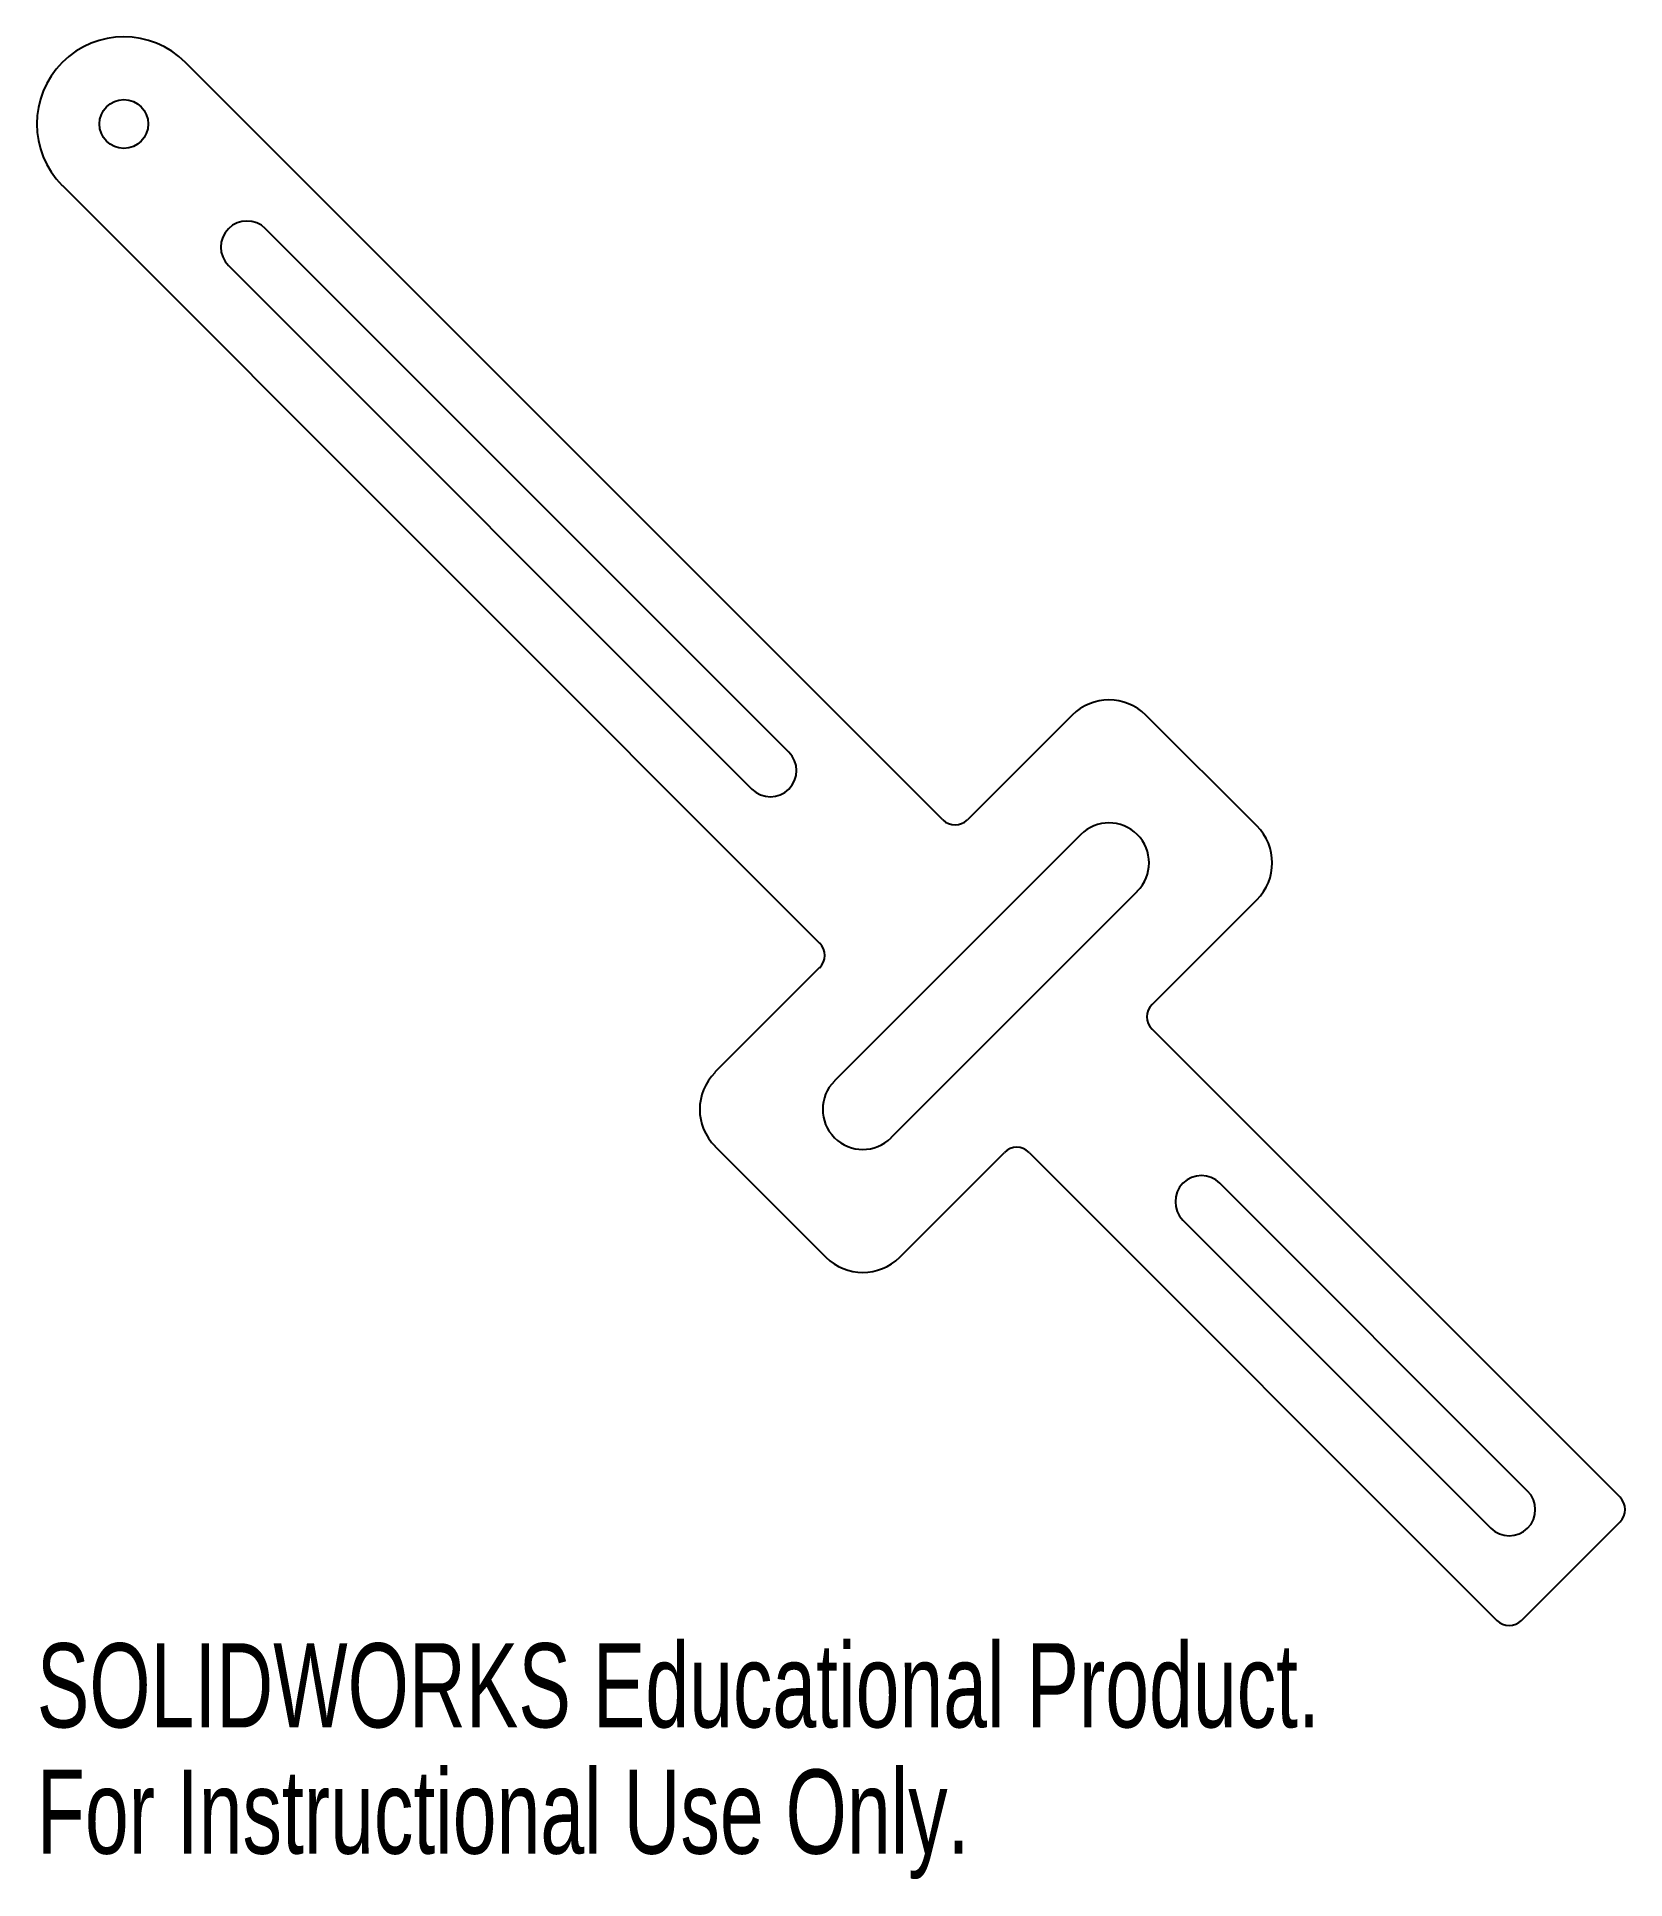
# Model space of a CAD drawing. Header units: millimetres. Extents: x 15 to 106, y -111 to -5.
import ezdxf

# ---------------------------------------------------------------- set-up
doc = ezdxf.new("R2010")
doc.units = ezdxf.units.MM
doc.styles.add('SLDTEXTSTYLE0', font='TXT', dxfattribs={"width": 0.7})

msp = doc.modelspace()

# ---------------------------------------------------------------- linework, layer by layer
at = {"color": 7, "linetype": 'Continuous', "lineweight": 25}
for p, q in [((66.72, -50.02), (23.23, -6.53)), ((16.16, -13.6), (59.64, -57.09)), ((57.88, -46.13), (27.83, -16.08)), ((25.7, -18.2), (55.76, -48.25)), ((74.14, -44.01), (68.13, -50.02)), ((84.75, -50.37), (78.38, -44.01)), ((74.64, -50.87), (60.49, -65.01)), ((63.75, -68.26), (77.89, -54.12)), ((78.74, -60.62), (84.75, -54.61)), ((59.64, -58.5), (53.63, -64.51)), ((105.61, -88.91), (78.74, -62.04)), ((53.63, -68.76), (60, -75.12)), ((64.24, -75.12), (70.25, -69.11)), ((71.67, -69.11), (98.54, -95.98)), ((100.3, -88.56), (82.63, -70.88)), ((80.5, -73), (98.18, -90.68)), ((99.95, -95.98), (105.61, -90.32))]:
    msp.add_line(p, q, dxfattribs=at)
msp.add_circle((19.69, -10.07), 1.4, dxfattribs=at)
for centre, radius, start, end in [((19.69, -10.07), 5, 45, 225), ((26.76, -17.14), 1.5, 45, 225), ((76.26, -46.13), 3, 45, 135), ((56.82, -47.19), 1.5, 225, 45), ((67.42, -49.31), 1, 225, 315), ((76.26, -52.49), 2.3, 315, 135), ((82.63, -52.49), 3, 315, 45), ((58.94, -57.8), 1, 315, 45), ((79.44, -61.33), 1, 135, 225), ((55.76, -66.64), 3, 135, 225), ((62.12, -66.64), 2.3, 135, 315), ((70.96, -69.82), 1, 45, 135), ((81.57, -71.94), 1.5, 45, 225), ((62.12, -73), 3, 225, 315), ((99.24, -89.62), 1.5, 225, 45), ((104.9, -89.62), 1, 315, 45), ((99.24, -95.27), 1, 225, 315)]:
    msp.add_arc(centre, radius, start, end, dxfattribs=at)

# ---------------------------------------------------------------- texts
at = {"color": 7, "linetype": 'Continuous', "char_height": 4.8336, "attachment_point": 1, "style": 'SLDTEXTSTYLE0'}
for s, insert in [('SOLIDWORKS Educational Product.', (14.69, -97.29)), ('For Instructional Use Only.', (14.69, -104.54))]:
    msp.add_mtext(s, dxfattribs=dict(at, insert=insert))

doc.saveas('drawing.dxf')
